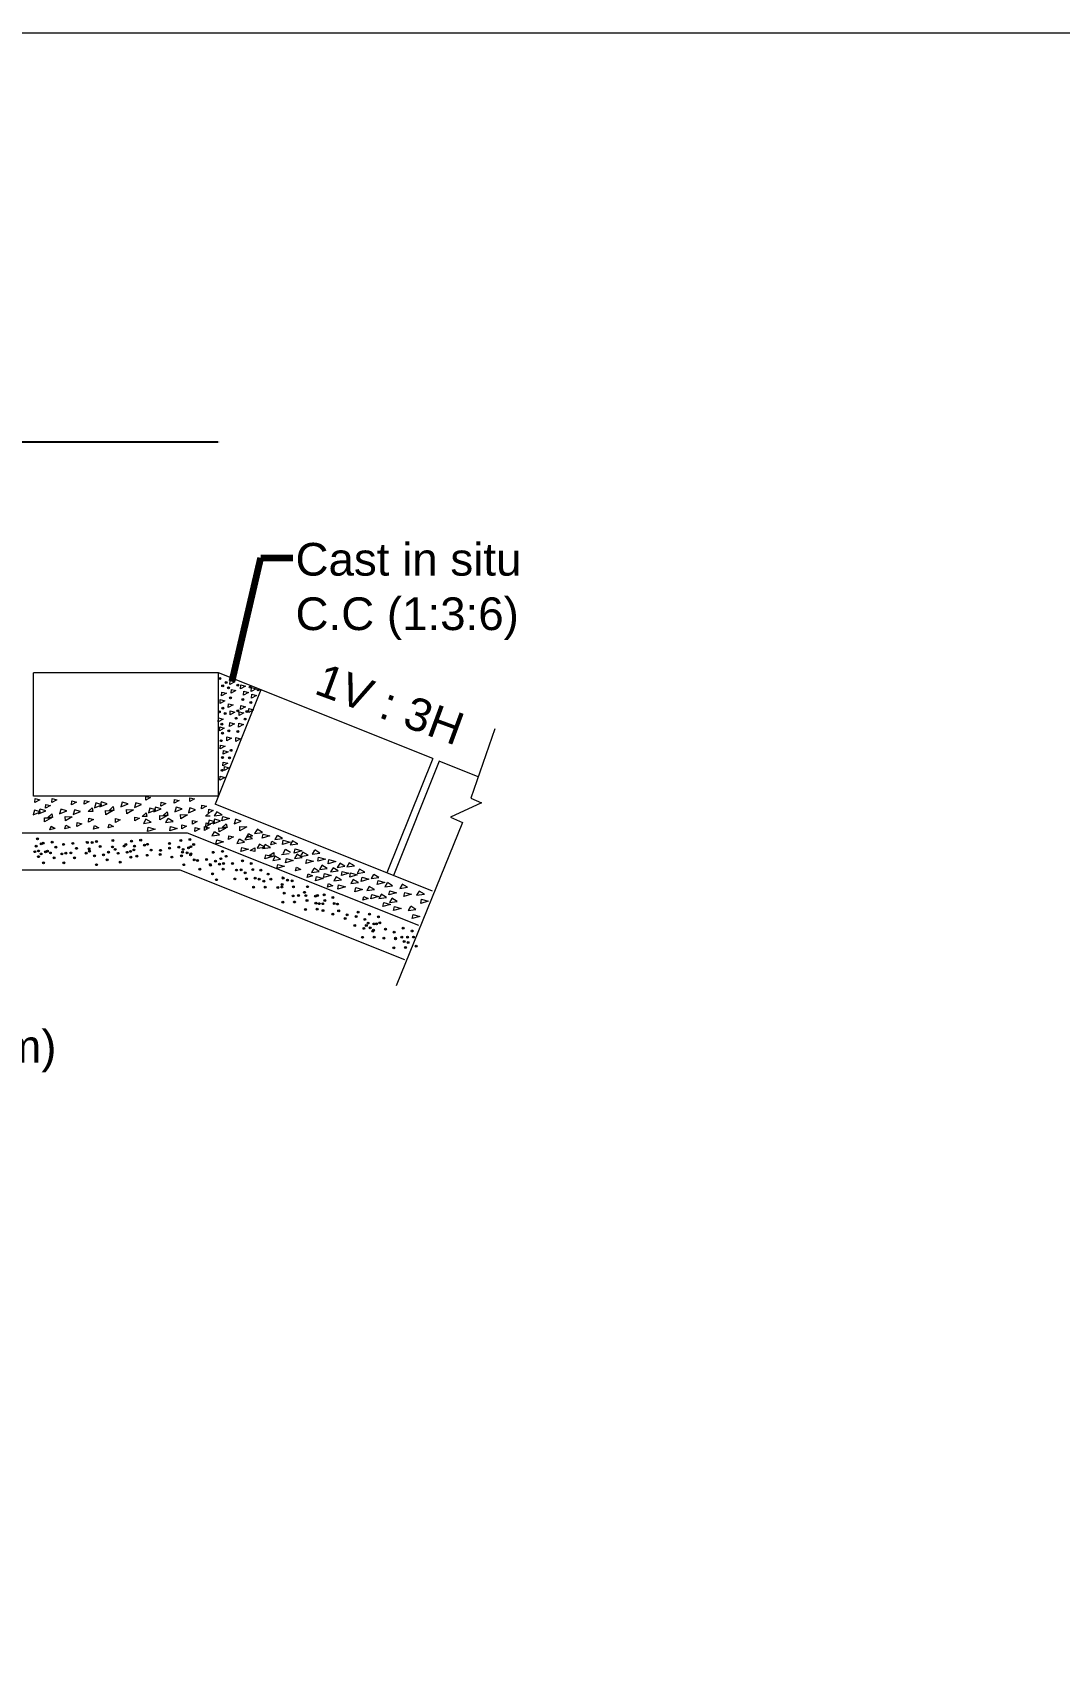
# Model space of a CAD drawing. Header units: inches. Extents: x 15 to 141071, y -30183 to 14738.
# Drawn here: x 39235 to 41444, y 11202 to 14738 of the extents above; entities that cross this region are included whole.
import ezdxf

# ---------------------------------------------------------------- set-up
doc = ezdxf.new("R2010")
doc.units = ezdxf.units.IN
doc.header["$MEASUREMENT"] = 0
doc.header["$PDMODE"] = 3
doc.layers.add('LINE', color=7, linetype='Continuous')
doc.layers.add('Long Section Labels', color=7, linetype='Continuous', lineweight=9)
doc.styles.get("Standard").update_dxf_attribs({"font": 'arial.ttf'})
doc.dimstyles.get("Standard").update_dxf_attribs({"dimtxt": 0.18, "dimasz": 0.18, "dimexe": 0.18, "dimexo": 0.0625, "dimgap": 0.09, "dimtad": 0, "dimtih": 1, "dimtoh": 1, "dimdec": 4, "dimzin": 0, "dimdsep": 46, "dimtxsty": 'Standard', "dimcen": 0.09, "dimadec": 0, "dimazin": 0, "dimtfac": 1, "dimtdec": 4, "dimtofl": 0, "dimtmove": 0, "dimatfit": 3, "dimfxl": 1, "dimtolj": 1, "dimtzin": 0, "dimarcsym": 0})

# ---------------------------------------------------------------- blocks, each defined once
blk = doc.blocks.new('*D30')
at = {"color": 0, "lineweight": -2, "ltscale": 0.5, "transparency": 16777216}
for p, q in [((37775.6, 13856), (37775.6, 13856.4)), ((37776.6, 13856.2), (38703.2, 13856.2)), ((39633.2, 13856.2), (38706.6, 13856.2)), ((39634.2, 13856), (39634.2, 13856.4))]:
    blk.add_line(p, q, dxfattribs=at)
at = {"color": 0, "linetype": 'Continuous', "ltscale": 0.5, "transparency": 16777216}
for points in [[(37776.6, 13856.4), (37776.6, 13856), (37775.6, 13856.2)], [(39633.2, 13856.4), (39633.2, 13856), (39634.2, 13856.2)]]:
    blk.add_solid(points, dxfattribs=at)
at = {"layer": 'Defpoints', "color": 0, "linetype": 'Continuous', "ltscale": 0.5, "transparency": 16777216}
for p in [(39634.2, 13856.2), (37775.6, 13358.9), (39634.2, 13358.9)]:
    blk.add_point(p, dxfattribs=at)
at = {"color": 0, "linetype": 'Continuous', "lineweight": 20, "ltscale": 0.5, "transparency": 16777216, "insert": (38704.9, 13856.2), "char_height": 0.85, "attachment_point": 5}
blk.add_mtext('\\A1;2.10m', dxfattribs=at)

msp = doc.modelspace()

# ---------------------------------------------------------------- hatches: boundary and pattern name
at = {"layer": 'LINE', "lineweight": 20, "ltscale": 0.5}
for points in [[(39639.105552, 13346.839298, -1), (39635.007532, 13346.839298, -1)], [(39645.367146, 13330.947974, -1), (39641.269125, 13330.947974, -1)], [(39652.979162, 13338.414222, -1), (39648.881141, 13338.414222, -1)], [(39658.147585, 13326.999318, -1), (39654.049564, 13326.999318, -1)], [(39677.733504, 13332.434882, -1), (39673.635483, 13332.434882, -1)], [(39704.547011, 13328.496274, -1), (39700.448991, 13328.496274, -1)], [(39661.960789, 13305.400856, -1), (39657.862768, 13305.400856, -1)], [(39688.774296, 13301.462249, -1), (39684.676276, 13301.462249, -1)], [(39706.12398, 13295.160477, -1), (39702.025959, 13295.160477, -1)], [(39721.896695, 13322.194503, -1), (39717.798674, 13322.194503, -1)], [(39638.209159, 13275.277101, -1), (39634.111139, 13275.277101, -1)], [(39645.821175, 13282.743349, -1), (39641.723154, 13282.743349, -1)], [(39650.989598, 13271.328445, -1), (39646.891578, 13271.328445, -1)], [(39674.57916, 13261.145537, -1), (39670.481139, 13261.145537, -1)], [(39677.84368, 13277.180654, -1), (39673.745659, 13277.180654, -1)], [(39693.900606, 13259.570094, -1), (39689.802585, 13259.570094, -1)], [(39697.165125, 13275.605211, -1), (39693.067105, 13275.605211, -1)], [(39643.81462, 13248.558832, -1), (39639.7166, 13248.558832, -1)], [(39645.200856, 13228.945998, -1), (39641.102836, 13228.945998, -1)], [(39658.806445, 13234.111511, -1), (39654.708424, 13234.111511, -1)], [(39678.12789, 13232.536068, -1), (39674.02987, 13232.536068, -1)], [(39641.936336, 13212.910881, -1), (39637.838316, 13212.910881, -1)], [(39663.395581, 13192.156378, -1), (39659.29756, 13192.156378, -1)], [(39644.93161, 13176.503652, -1), (39640.83359, 13176.503652, -1)], [(39660.131061, 13176.121261, -1), (39656.03304, 13176.121261, -1)], [(39644.358345, 13149.087235, -1), (39640.260325, 13149.087235, -1)], [(39240.7896, 12973.797595, -1), (39236.691579, 12973.797595, -1)], [(39243.71073, 12985.546244, -1), (39239.612709, 12985.546244, -1)], [(39247.00906, 13001.389413, -1), (39242.91104, 13001.389413, -1)], [(39249.110235, 12975.359824, -1), (39245.012215, 12975.359824, -1)], [(39254.910302, 12990.711107, -1), (39250.812281, 12990.711107, -1)], [(39258.914717, 12992.36461, -1), (39254.816696, 12992.36461, -1)], [(39263.664521, 12973.396828, -1), (39259.566501, 12973.396828, -1)], [(39268.413596, 12975.113327, -1), (39264.315575, 12975.113327, -1)], [(39278.566224, 12994.507498, -1), (39274.468203, 12994.507498, -1)], [(39286.467465, 12983.829191, -1), (39282.369445, 12983.829191, -1)], [(39303.037171, 12989.611821, -1), (39298.939151, 12989.611821, -1)], [(39322.688678, 12991.754709, -1), (39318.590658, 12991.754709, -1)], [(39330.58992, 12981.076403, -1), (39326.491899, 12981.076403, -1)], [(39354.053723, 12993.740985, -1), (39349.955703, 12993.740985, -1)], [(39357.675634, 12980.244996, -1), (39353.577613, 12980.244996, -1)], [(39358.803528, 12974.773204, -1), (39354.705507, 12974.773204, -1)], [(39364.109451, 12994.373723, -1), (39360.306061, 12992.847946, -1)], [(39373.705231, 12995.883873, -1), (39369.60721, 12995.883873, -1)], [(39381.606472, 12985.205567, -1), (39377.508452, 12985.205567, -1)], [(39408.030032, 12984.038885, -1), (39403.932012, 12984.038885, -1)], [(39409.206857, 12997.87015, -1), (39405.108837, 12997.87015, -1)], [(39413.956662, 12978.902368, -1), (39409.858641, 12978.902368, -1)], [(39433.031864, 12985.994018, -1), (39428.933844, 12985.994018, -1)], [(39436.759606, 12989.334731, -1), (39432.661586, 12989.334731, -1)], [(39446.983606, 12974.554163, -1), (39442.885586, 12974.554163, -1)], [(39449.192818, 12996.493736, -1), (39445.094797, 12996.493736, -1)], [(39453.942622, 12977.525955, -1), (39449.844602, 12977.525955, -1)], [(39455.534548, 12985.935275, -1), (39451.436528, 12985.935275, -1)], [(39468.844325, 12998.636624, -1), (39464.746305, 12998.636624, -1)], [(39476.745567, 12987.958318, -1), (39472.647546, 12987.958318, -1)], [(39483.386263, 12989.787907, -1), (39479.288243, 12989.787907, -1)], [(39491.636945, 12977.399857, -1), (39487.538925, 12977.399857, -1)], [(39511.588713, 12976.755793, -1), (39507.490692, 12976.755793, -1)], [(39530.890779, 12991.684297, -1), (39526.792759, 12991.684297, -1)], [(39531.218355, 12981.289411, -1), (39527.120334, 12981.289411, -1)], [(39550.869862, 12983.432299, -1), (39546.771841, 12983.432299, -1)], [(39555.362592, 12997.87015, -1), (39551.264572, 12997.87015, -1)], [(39560.112397, 12978.902368, -1), (39556.014376, 12978.902368, -1)], [(39572.101481, 12981.998852, -1), (39568.00346, 12981.998852, -1)], [(39575.014099, 13000.013037, -1), (39570.916079, 13000.013037, -1)], [(39577.151545, 12984.598049, -1), (39573.053525, 12984.598049, -1)], [(39582.915341, 12989.334731, -1), (39578.81732, 12989.334731, -1)], [(39644.888957, 12974.593531, -1), (39640.790936, 12974.593531, -1)], [(39248.690841, 12963.119289, -1), (39244.592821, 12963.119289, -1)], [(39254.778223, 12968.966038, -1), (39250.680202, 12968.966038, -1)], [(39259.528027, 12949.998256, -1), (39255.430007, 12949.998256, -1)], [(39274.42973, 12971.108925, -1), (39270.33171, 12971.108925, -1)], [(39282.330972, 12960.430619, -1), (39278.232951, 12960.430619, -1)], [(39298.900677, 12968.966038, -1), (39294.802657, 12968.966038, -1)], [(39303.650482, 12949.998256, -1), (39299.552461, 12949.998256, -1)], [(39307.786976, 12970.64404, -1), (39303.688955, 12970.64404, -1)], [(39318.552185, 12971.108925, -1), (39314.454164, 12971.108925, -1)], [(39326.453426, 12960.430619, -1), (39322.355405, 12960.430619, -1)], [(39351.574885, 12971.435271, -1), (39347.771495, 12969.909493, -1)], [(39369.220897, 12964.836874, -1), (39365.122876, 12964.836874, -1)], [(39373.970701, 12945.869092, -1), (39369.872681, 12945.869092, -1)], [(39388.872404, 12966.979761, -1), (39384.774383, 12966.979761, -1)], [(39396.773646, 12956.301455, -1), (39392.675625, 12956.301455, -1)], [(39399.47909, 12972.657773, -1), (39395.381069, 12972.657773, -1)], [(39420.237449, 12970.342413, -1), (39416.139428, 12970.342413, -1)], [(39424.987254, 12951.374632, -1), (39420.889233, 12951.374632, -1)], [(39439.888956, 12972.485301, -1), (39435.790936, 12972.485301, -1)], [(39447.790198, 12961.806995, -1), (39443.692177, 12961.806995, -1)], [(39460.584613, 12964.180543, -1), (39456.486592, 12964.180543, -1)], [(39483.086003, 12966.018745, -1), (39478.987982, 12966.018745, -1)], [(39510.939012, 12967.974432, -1), (39506.840991, 12967.974432, -1)], [(39535.968159, 12962.32163, -1), (39531.870138, 12962.32163, -1)], [(39556.741394, 12964.836874, -1), (39552.643374, 12964.836874, -1)], [(39558.771103, 12972.753993, -1), (39554.673083, 12972.753993, -1)], [(39561.491199, 12945.869092, -1), (39557.393178, 12945.869092, -1)], [(39568.601897, 12971.319992, -1), (39564.503877, 12971.319992, -1)], [(39576.392901, 12966.979761, -1), (39572.294881, 12966.979761, -1)], [(39577.15284, 12969.423048, -1), (39573.054819, 12969.423048, -1)], [(39584.294143, 12956.301455, -1), (39580.196122, 12956.301455, -1)], [(39591.236228, 12954.956473, -1), (39587.138207, 12954.956473, -1)], [(39610.887735, 12957.09936, -1), (39606.789714, 12957.09936, -1)], [(39618.788977, 12946.421054, -1), (39614.690956, 12946.421054, -1)], [(39619.017989, 12944.858825, -1), (39614.919969, 12944.858825, -1)], [(39625.23745, 12972.450643, -1), (39621.139429, 12972.450643, -1)], [(39629.987254, 12953.482862, -1), (39625.889234, 12953.482862, -1)], [(39638.669497, 12947.001713, -1), (39634.571476, 12947.001713, -1)], [(39641.590627, 12958.750362, -1), (39637.492606, 12958.750362, -1)], [(39646.990132, 12948.563942, -1), (39642.892111, 12948.563942, -1)], [(39652.790198, 12963.915225, -1), (39648.692178, 12963.915225, -1)], [(39666.293493, 12948.317444, -1), (39662.195472, 12948.317444, -1)], [(39688.028615, 12953.296061, -1), (39684.279535, 12954.950804, -1)], [(39706.872101, 12947.321388, -1), (39703.123021, 12948.976131, -1)], [(39595.986032, 12935.988691, -1), (39591.888012, 12935.988691, -1)], [(39623.767794, 12925.891044, -1), (39619.669773, 12925.891044, -1)], [(39631.831839, 12913.513972, -1), (39627.733818, 12913.513972, -1)], [(39646.570738, 12936.323407, -1), (39642.472717, 12936.323407, -1)], [(39671.482562, 12914.289495, -1), (39667.733482, 12915.944237, -1)], [(39674.796211, 12933.560123, -1), (39671.047131, 12935.214865, -1)], [(39684.714965, 12934.025433, -1), (39680.965886, 12935.680176, -1)], [(39693.639697, 12927.58545, -1), (39689.890618, 12929.240193, -1)], [(39696.556358, 12914.625939, -1), (39692.807278, 12916.280681, -1)], [(39709.788762, 12934.361877, -1), (39706.039682, 12936.016619, -1)], [(39715.161699, 12915.743884, -1), (39711.412619, 12917.398627, -1)], [(39723.968903, 12913.690802, -1), (39720.219823, 12915.345545, -1)], [(39727.282552, 12932.96143, -1), (39723.533473, 12934.616173, -1)], [(39734.005186, 12909.769212, -1), (39730.256106, 12911.423954, -1)], [(39742.841353, 12924.936176, -1), (39739.092274, 12926.590918, -1)], [(39749.042699, 12914.027246, -1), (39745.29362, 12915.681989, -1)], [(39773.486388, 12902.329672, -1), (39769.737308, 12903.984415, -1)], [(39775.622434, 12916.13899, -1), (39771.873354, 12917.793733, -1)], [(39785.077423, 12912.657441, -1), (39780.981792, 12912.797356, -1)], [(39794.46592, 12910.164318, -1), (39790.71684, 12911.81906, -1)], [(39711.84805, 12896.473256, -1), (39708.09897, 12898.127999, -1)], [(39736.921846, 12896.8097, -1), (39733.172766, 12898.464443, -1)], [(39764.347824, 12896.733508, -1), (39760.252192, 12896.873423, -1)], [(39772.308784, 12896.868362, -1), (39768.559705, 12898.523105, -1)], [(39777.82693, 12883.57166, -1), (39774.077851, 12885.226402, -1)], [(39796.670417, 12877.596987, -1), (39792.921337, 12879.25173, -1)], [(39797.382581, 12897.204806, -1), (39793.633501, 12898.859549, -1)], [(39808.666687, 12878.508642, -1), (39804.917607, 12880.163385, -1)], [(39821.085116, 12885.467877, -1), (39817.336036, 12887.12262, -1)], [(39824.433023, 12878.375609, -1), (39820.683943, 12880.030352, -1)], [(39826.722579, 12868.008399, -1), (39822.9735, 12869.663142, -1)], [(39827.746672, 12897.646237, -1), (39823.997593, 12899.30098, -1)], [(39844.747541, 12877.161025, -1), (39840.998461, 12878.815768, -1)], [(39849.50682, 12878.712053, -1), (39845.75774, 12880.366796, -1)], [(39863.772101, 12880.241063, -1), (39860.023021, 12881.895806, -1)], [(39865.310433, 12868.020909, -1), (39861.561353, 12869.675651, -1)], [(39882.615587, 12874.266391, -1), (39878.866508, 12875.921133, -1)], [(39774.513281, 12864.301032, -1), (39770.764201, 12865.955774, -1)], [(39799.587078, 12864.637476, -1), (39795.837998, 12866.292218, -1)], [(39823.40893, 12848.737771, -1), (39819.65985, 12850.392514, -1)], [(39845.566066, 12862.033726, -1), (39841.816986, 12863.688469, -1)], [(39848.482727, 12849.074215, -1), (39844.733647, 12850.728958, -1)], [(39852.892004, 12861.061674, -1), (39849.142924, 12862.716417, -1)], [(39860.458451, 12860.970435, -1), (39856.709372, 12862.625178, -1)], [(39861.146132, 12846.079392, -1), (39857.397052, 12847.734135, -1)], [(39882.473808, 12838.675221, -1), (39878.724728, 12840.329964, -1)], [(39885.532248, 12861.306879, -1), (39881.783168, 12862.961622, -1)], [(39892.346269, 12860.299229, -1), (39888.597189, 12861.953972, -1)], [(39894.892237, 12845.634456, -1), (39891.143157, 12847.289199, -1)], [(39912.885072, 12836.988895, -1), (39909.135992, 12838.643638, -1)], [(39932.67391, 12833.210214, -1), (39928.92483, 12834.864957, -1)], [(39936.571586, 12842.852261, -1), (39932.822506, 12844.507004, -1)], [(39961.457448, 12838.629906, -1), (39957.708368, 12840.284648, -1)], [(39980.300934, 12832.655233, -1), (39976.551854, 12834.309976, -1)], [(39908.74486, 12829.217597, -1), (39904.99578, 12830.87234, -1)], [(39929.360261, 12813.939586, -1), (39925.611181, 12815.594329, -1)], [(39949.380316, 12807.85262, -1), (39945.631236, 12809.507363, -1)], [(39951.517397, 12827.235541, -1), (39947.768317, 12828.890284, -1)], [(39954.434057, 12814.27603, -1), (39950.684978, 12815.930773, -1)], [(39958.143798, 12819.359278, -1), (39954.394719, 12821.01402, -1)], [(39962.848736, 12808.994549, -1), (39959.099657, 12810.649291, -1)], [(39968.223802, 12801.877947, -1), (39964.474722, 12803.53269, -1)], [(39969.905609, 12803.806335, -1), (39966.156529, 12805.461078, -1)], [(39970.36236, 12817.351019, -1), (39966.61328, 12819.005762, -1)], [(39976.03195, 12817.689728, -1), (39972.28287, 12819.344471, -1)], [(39983.217595, 12819.695722, -1), (39979.468515, 12821.350464, -1)], [(39995.74419, 12805.878724, -1), (39991.99511, 12807.533467, -1)], [(40014.587677, 12799.904051, -1), (40010.838597, 12801.558794, -1)], [(40033.914239, 12808.153911, -1), (40030.165159, 12809.808654, -1)], [(40052.757725, 12802.179239, -1), (40049.008645, 12803.833981, -1)], [(39946.066666, 12788.581992, -1), (39942.317587, 12790.236735, -1)], [(39971.140463, 12788.918436, -1), (39967.391383, 12790.573179, -1)], [(39992.430541, 12786.608096, -1), (39988.681461, 12788.262839, -1)], [(40013.769387, 12766.152231, -1), (40010.020307, 12767.806974, -1)], [(40017.083036, 12785.422859, -1), (40013.333957, 12787.077602, -1)], [(40017.504337, 12786.94454, -1), (40013.755258, 12788.599283, -1)], [(40030.600589, 12788.883283, -1), (40026.85151, 12790.538026, -1)], [(40035.926523, 12779.448187, -1), (40032.177443, 12781.102929, -1)], [(40038.843184, 12766.488675, -1), (40035.094104, 12768.143418, -1)], [(40043.342918, 12789.016929, -1), (40039.593839, 12790.671671, -1)], [(40044.169481, 12777.517598, -1), (40040.420402, 12779.172341, -1)], [(40055.674386, 12789.219727, -1), (40051.925306, 12790.87447, -1)], [(40061.729654, 12769.497572, -1), (40057.980574, 12771.152314, -1)]]:
    msp.add_hatch(color=7, dxfattribs=at).paths.add_polyline_path(points)

# ---------------------------------------------------------------- linework, layer by layer
at = {"layer": 'LINE', "color": 7, "lineweight": 20, "ltscale": 0.5}
for p, q in [((39235.866561, 13093.523903), (39235.866561, 13358.858324)), ((39634.161057, 13358.858324), (39235.866561, 13358.858324)), ((39634.161057, 13093.523903), (39634.161057, 13358.858324)), ((40095.462841, 13174.337611), (39634.161057, 13358.858324)), ((39658.948288, 13334.042588), (39659.447618, 13342.347019)), ((39669.417931, 13339.757066), (39658.948288, 13334.042588)), ((39659.447618, 13342.347019), (39669.417931, 13339.757066)), ((39681.820896, 13324.61316), (39682.320225, 13332.917591)), ((39692.290538, 13330.327639), (39681.820896, 13324.61316)), ((39682.320225, 13332.917591), (39692.290538, 13330.327639)), ((39725.655685, 13322.260473), (39627.129007, 13075.943777)), ((39637.640064, 13293.144721), (39638.139393, 13301.449152)), ((39648.109706, 13298.8592), (39637.640064, 13293.144721)), ((39638.139393, 13301.449152), (39648.109706, 13298.8592)), ((39640.893699, 13309.395591), (39641.393029, 13317.700022)), ((39651.363342, 13315.11007), (39640.893699, 13309.395591)), ((39641.393029, 13317.700022), (39651.363342, 13315.11007)), ((39661.520619, 13315.012309), (39662.019948, 13323.31674)), ((39671.990261, 13320.726787), (39661.520619, 13315.012309)), ((39662.019948, 13323.31674), (39671.990261, 13320.726787)), ((39688.334126, 13311.073702), (39688.833456, 13319.378133)), ((39698.803769, 13316.78818), (39688.334126, 13311.073702)), ((39688.833456, 13319.378133), (39698.803769, 13316.78818)), ((39704.930519, 13318.851553), (39705.429849, 13327.155984)), ((39715.400162, 13324.566031), (39704.930519, 13318.851553)), ((39705.429849, 13327.155984), (39715.400162, 13324.566031)), ((39705.68381, 13304.77193), (39706.183139, 13313.076361)), ((39716.153453, 13310.486409), (39705.68381, 13304.77193)), ((39706.183139, 13313.076361), (39716.153453, 13310.486409)), ((39633.735713, 13253.724718), (39634.235042, 13262.029149)), ((39644.205355, 13259.439197), (39633.735713, 13253.724718)), ((39634.235042, 13262.029149), (39644.205355, 13259.439197)), ((39655.140384, 13284.208206), (39655.639714, 13292.512637)), ((39665.610027, 13289.922684), (39655.140384, 13284.208206)), ((39655.639714, 13292.512637), (39665.610027, 13289.922684)), ((39659.144027, 13268.589734), (39659.643356, 13276.894165)), ((39669.61367, 13274.304213), (39659.144027, 13268.589734)), ((39659.643356, 13276.894165), (39669.61367, 13274.304213)), ((39678.465473, 13267.014291), (39678.964802, 13275.318722)), ((39688.935115, 13272.72877), (39678.465473, 13267.014291)), ((39678.964802, 13275.318722), (39688.935115, 13272.72877)), ((39681.953892, 13280.269599), (39682.453221, 13288.57403)), ((39692.423534, 13285.984077), (39681.953892, 13280.269599)), ((39682.453221, 13288.57403), (39692.423534, 13285.984077)), ((39699.303575, 13273.967827), (39699.802905, 13282.272258)), ((39709.773218, 13279.682306), (39699.303575, 13273.967827)), ((39699.802905, 13282.272258), (39709.773218, 13279.682306)), ((39636.420232, 13234.390857), (39636.919561, 13242.695288)), ((39646.889875, 13240.105335), (39636.420232, 13234.390857)), ((39636.919561, 13242.695288), (39646.889875, 13240.105335)), ((39658.366275, 13243.722964), (39658.865604, 13252.027395)), ((39668.835918, 13249.437443), (39658.366275, 13243.722964)), ((39658.865604, 13252.027395), (39668.835918, 13249.437443)), ((39677.687721, 13242.147521), (39678.18705, 13250.451952)), ((39688.157363, 13247.862), (39677.687721, 13242.147521)), ((39678.18705, 13250.451952), (39688.157363, 13247.862)), ((39637.953764, 13195.216801), (39638.453093, 13203.521232)), ((39648.423407, 13200.931279), (39637.953764, 13195.216801)), ((39638.453093, 13203.521232), (39648.423407, 13200.931279)), ((39644.695928, 13183.565459), (39645.195257, 13191.86989)), ((39655.16557, 13189.279937), (39644.695928, 13183.565459)), ((39645.195257, 13191.86989), (39655.16557, 13189.279937)), ((39651.98604, 13212.918861), (39652.48537, 13221.223292)), ((39662.455683, 13218.63334), (39651.98604, 13212.918861)), ((39652.48537, 13221.223292), (39662.455683, 13218.63334)), ((39671.307486, 13211.343418), (39671.806815, 13219.647849)), ((39681.777129, 13217.057897), (39671.307486, 13211.343418)), ((39671.806815, 13219.647849), (39681.777129, 13217.057897)), ((39643.918176, 13158.698688), (39644.417505, 13167.003119)), ((39654.387818, 13164.413167), (39643.918176, 13158.698688)), ((39644.417505, 13167.003119), (39654.387818, 13164.413167)), ((39646.770003, 13148.93168), (39647.269332, 13157.236111)), ((39657.239645, 13154.646158), (39646.770003, 13148.93168)), ((39647.269332, 13157.236111), (39657.239645, 13154.646158)), ((40095.462841, 13174.337611), (39996.936163, 12928.020915)), ((40109.429275, 13168.751037), (40010.902597, 12922.434342)), ((40193.434147, 13135.149088), (40109.429275, 13168.751037)), ((39637.537941, 13127.894586), (39638.03727, 13136.199017)), ((39648.007584, 13133.609064), (39637.537941, 13127.894586)), ((39638.03727, 13136.199017), (39648.007584, 13133.609064)), ((39634.161057, 13093.523903), (39235.866561, 13093.523903)), ((39239.009915, 13079.99756), (39239.509244, 13088.301991)), ((39249.479558, 13085.712038), (39239.009915, 13079.99756)), ((39239.509244, 13088.301991), (39249.479558, 13085.712038)), ((39275.616867, 13079.788025), (39276.116196, 13088.092456)), ((39286.08651, 13085.502503), (39275.616867, 13079.788025)), ((39276.116196, 13088.092456), (39286.08651, 13085.502503)), ((39317.956563, 13074.850852), (39318.455892, 13083.155283)), ((39318.455892, 13083.155283), (39328.426205, 13080.565331)), ((39345.494767, 13076.06475), (39345.994096, 13084.369181)), ((39355.964409, 13081.779228), (39345.494767, 13076.06475)), ((39345.994096, 13084.369181), (39355.964409, 13081.779228)), ((39477.683611, 13084.685909), (39478.18294, 13092.99034)), ((39488.153253, 13090.400387), (39477.683611, 13084.685909)), ((39478.18294, 13092.99034), (39488.153253, 13090.400387)), ((39539.0099, 13078.148849), (39539.50923, 13086.45328)), ((39549.479543, 13083.863327), (39539.0099, 13078.148849)), ((39539.50923, 13086.45328), (39549.479543, 13083.863327)), ((39572.462255, 13081.780791), (39572.961584, 13090.085222)), ((39582.931897, 13087.49527), (39572.462255, 13081.780791)), ((39572.961584, 13090.085222), (39582.931897, 13087.49527)), ((39238.392517, 13063.055508), (39235.408155, 13053.298047)), ((39235.408155, 13053.298047), (39251.000851, 13059.601971)), ((39251.000851, 13059.601971), (39238.50517, 13063.42383)), ((39250.043475, 13065.21032), (39247.059113, 13055.452859)), ((39247.059113, 13055.452859), (39262.651808, 13061.756783)), ((39262.651808, 13061.756783), (39250.156128, 13065.578642)), ((39259.481147, 13047.046693), (39274.496481, 13046.486685)), ((39259.868213, 13037.921459), (39259.481147, 13047.046693)), ((39274.496481, 13046.486685), (39259.868213, 13037.921459)), ((39261.985496, 13067.521857), (39262.484825, 13075.826288)), ((39272.455138, 13073.236335), (39261.985496, 13067.521857)), ((39262.484825, 13075.826288), (39272.455138, 13073.236335)), ((39266.735277, 13047.2563), (39275.283511, 13055.574735)), ((39277.034821, 13047.441727), (39266.735277, 13047.2563)), ((39275.283511, 13055.574735), (39277.034821, 13047.441727)), ((39295.021664, 13064.949326), (39292.037303, 13055.191865)), ((39292.037303, 13055.191865), (39307.629998, 13061.49579)), ((39307.629998, 13061.49579), (39295.134317, 13065.317648)), ((39304.459337, 13049.452371), (39319.47467, 13048.892363)), ((39304.846403, 13040.327137), (39304.459337, 13049.452371)), ((39319.47467, 13048.892363), (39304.846403, 13040.327137)), ((39328.426205, 13080.565331), (39317.956563, 13074.850852)), ((39324.332917, 13063.515877), (39321.348555, 13053.758417)), ((39321.348555, 13053.758417), (39336.941251, 13060.062341)), ((39336.941251, 13060.062341), (39324.44557, 13063.884199)), ((39353.716617, 13060.210746), (39362.264851, 13068.529182)), ((39364.016161, 13060.396174), (39353.716617, 13060.210746)), ((39354.469634, 13037.785495), (39354.968964, 13046.089926)), ((39354.968964, 13046.089926), (39364.939277, 13043.499973)), ((39362.264851, 13068.529182), (39364.016161, 13060.396174)), ((39370.352047, 13078.415632), (39367.367685, 13068.658172)), ((39367.367685, 13068.658172), (39382.96038, 13074.962096)), ((39382.96038, 13074.962096), (39370.464699, 13078.783954)), ((39382.003004, 13080.570445), (39379.018642, 13070.812984)), ((39379.018642, 13070.812984), (39394.611338, 13077.116908)), ((39394.611338, 13077.116908), (39382.115657, 13080.938766)), ((39391.827743, 13053.281584), (39391.440677, 13062.406818)), ((39391.440677, 13062.406818), (39406.45601, 13061.84681)), ((39406.45601, 13061.84681), (39391.827743, 13053.281584)), ((39398.694806, 13062.616424), (39407.243041, 13070.934859)), ((39408.994351, 13062.801852), (39398.694806, 13062.616424)), ((39407.243041, 13070.934859), (39408.994351, 13062.801852)), ((39426.981194, 13080.309451), (39423.996832, 13070.55199)), ((39423.996832, 13070.55199), (39439.589527, 13076.855914)), ((39439.589527, 13076.855914), (39427.093847, 13080.677773)), ((39436.418866, 13064.812496), (39451.4342, 13064.252488)), ((39436.805932, 13055.687262), (39436.418866, 13064.812496)), ((39451.4342, 13064.252488), (39436.805932, 13055.687262)), ((39456.292447, 13078.876002), (39453.308085, 13069.118541)), ((39453.308085, 13069.118541), (39468.90078, 13075.422465)), ((39454.009032, 13040.228865), (39454.508361, 13048.533295)), ((39454.508361, 13048.533295), (39464.478674, 13045.943343)), ((39468.90078, 13075.422465), (39456.405099, 13079.244324)), ((39470.077574, 13049.321245), (39478.625809, 13057.63968)), ((39480.377119, 13049.506672), (39470.077574, 13049.321245)), ((39478.625809, 13057.63968), (39480.377119, 13049.506672)), ((39486.713004, 13067.526131), (39483.728642, 13057.76867)), ((39483.728642, 13057.76867), (39499.321338, 13064.072594)), ((39499.321338, 13064.072594), (39486.825657, 13067.894452)), ((39498.363962, 13069.680943), (39495.3796, 13059.923482)), ((39495.3796, 13059.923482), (39510.972295, 13066.227406)), ((39510.972295, 13066.227406), (39498.476615, 13070.049265)), ((39507.801634, 13051.517316), (39522.816968, 13050.957308)), ((39508.1887, 13042.392082), (39507.801634, 13051.517316)), ((39522.816968, 13050.957308), (39508.1887, 13042.392082)), ((39510.305983, 13071.99248), (39510.805312, 13080.296911)), ((39520.775625, 13077.706958), (39510.305983, 13071.99248)), ((39510.805312, 13080.296911), (39520.775625, 13077.706958)), ((39515.055764, 13051.726923), (39523.603998, 13060.045358)), ((39525.355308, 13051.91235), (39515.055764, 13051.726923)), ((39523.603998, 13060.045358), (39525.355308, 13051.91235)), ((39543.342151, 13069.419949), (39540.357789, 13059.662488)), ((39540.357789, 13059.662488), (39555.950485, 13065.966412)), ((39555.950485, 13065.966412), (39543.454804, 13069.788271)), ((39552.779824, 13053.922994), (39567.795157, 13053.362986)), ((39553.16689, 13044.79776), (39552.779824, 13053.922994)), ((39567.795157, 13053.362986), (39553.16689, 13044.79776)), ((39569.556389, 13057.860718), (39585.149085, 13064.164642)), ((39572.653404, 13067.9865), (39569.669042, 13058.229039)), ((39585.149085, 13064.164642), (39572.653404, 13067.9865)), ((39597.988248, 13065.877746), (39598.487577, 13074.182177)), ((39608.45789, 13071.592224), (39597.988248, 13065.877746)), ((39598.487577, 13074.182177), (39608.45789, 13071.592224)), ((39606.210098, 13050.023742), (39614.758332, 13058.342178)), ((39616.509642, 13050.20917), (39606.210098, 13050.023742)), ((39612.710614, 13057.163202), (39613.209943, 13065.467633)), ((39623.180256, 13062.87768), (39612.710614, 13057.163202)), ((39613.209943, 13065.467633), (39623.180256, 13062.87768)), ((39630.459097, 13059.505325), (39625.225593, 13050.74605)), ((39625.225593, 13050.74605), (39641.874025, 13053.133794)), ((40094.907469, 12888.832393), (39627.129007, 13075.943777)), ((39641.874025, 13053.133794), (39630.65665, 13059.835967)), ((39641.63887, 13040.484069), (39643.447628, 13049.436616)), ((39643.447628, 13049.436616), (39657.892271, 13045.298241)), ((39567.629115, 13013.865003), (38040.983073, 13013.865003)), ((39271.49384, 13020.697645), (39273.966719, 13028.641055)), ((39283.027078, 13023.739535), (39271.49384, 13020.697645)), ((39273.966719, 13028.641055), (39283.027078, 13023.739535)), ((39303.366625, 13022.967609), (39305.839505, 13030.911019)), ((39314.899863, 13026.009499), (39303.366625, 13022.967609)), ((39305.839505, 13030.911019), (39314.899863, 13026.009499)), ((39329.704885, 13028.428171), (39330.204214, 13036.732602)), ((39340.174528, 13034.142649), (39329.704885, 13028.428171)), ((39330.204214, 13036.732602), (39340.174528, 13034.142649)), ((39364.939277, 13043.499973), (39354.469634, 13037.785495)), ((39364.997027, 13022.101094), (39367.469907, 13030.044504)), ((39376.530266, 13025.142984), (39364.997027, 13022.101094)), ((39367.469907, 13030.044504), (39376.530266, 13025.142984)), ((39396.679176, 13025.134988), (39399.152055, 13033.078399)), ((39408.212414, 13028.176878), (39396.679176, 13025.134988)), ((39399.152055, 13033.078399), (39408.212414, 13028.176878)), ((39412.398299, 13036.971026), (39412.897629, 13045.275457)), ((39422.867942, 13042.685504), (39412.398299, 13036.971026)), ((39412.897629, 13045.275457), (39422.867942, 13042.685504)), ((39464.478674, 13045.943343), (39454.009032, 13040.228865)), ((39477.798641, 13043.629534), (39472.565137, 13034.870259)), ((39472.565137, 13034.870259), (39489.213569, 13037.258002)), ((39489.213569, 13037.258002), (39477.996194, 13043.960176)), ((39481.443169, 13017.371295), (39483.251927, 13026.323842)), ((39497.69657, 13022.185467), (39481.443169, 13017.371295)), ((39483.251927, 13026.323842), (39497.69657, 13022.185467)), ((39525.589663, 13045.150846), (39520.356159, 13036.391572)), ((39520.356159, 13036.391572), (39537.004591, 13038.779315)), ((39537.004591, 13038.779315), (39525.787216, 13045.481489)), ((39529.234191, 13018.892608), (39531.04295, 13027.845155)), ((39545.487592, 13023.70678), (39529.234191, 13018.892608)), ((39531.04295, 13027.845155), (39545.487592, 13023.70678)), ((39555.254945, 13023.425249), (39555.754274, 13031.72968)), ((39565.724587, 13029.139728), (39555.254945, 13023.425249)), ((39555.754274, 13031.72968), (39565.724587, 13029.139728)), ((40065.294113, 12814.799004), (39567.629115, 13013.865003)), ((39578.025372, 13032.898794), (39578.524701, 13041.203225)), ((39588.495015, 13038.613272), (39578.025372, 13032.898794)), ((39578.524701, 13041.203225), (39588.495015, 13038.613272)), ((39583.614552, 13017.370556), (39584.113882, 13025.674987)), ((39594.084195, 13023.085034), (39583.614552, 13017.370556)), ((39584.113882, 13025.674987), (39594.084195, 13023.085034)), ((39603.97646, 13019.793306), (39604.475789, 13028.097737)), ((39614.446103, 13025.507785), (39603.97646, 13019.793306)), ((39604.475789, 13028.097737), (39614.446103, 13025.507785)), ((39606.04007, 13031.546295), (39607.79138, 13023.413288)), ((39606.963115, 13027.598491), (39607.462445, 13035.902922)), ((39617.432758, 13033.312969), (39606.963115, 13027.598491)), ((39607.462445, 13035.902922), (39617.432758, 13033.312969)), ((39614.127266, 13041.432746), (39611.142904, 13031.675286)), ((39611.142904, 13031.675286), (39626.735599, 13037.97921)), ((39626.735599, 13037.97921), (39614.239919, 13041.801068)), ((39625.171844, 13016.504468), (39619.93834, 13007.745193)), ((39625.778223, 13043.587559), (39622.793862, 13033.830098)), ((39622.793862, 13033.830098), (39638.386557, 13040.134022)), ((39636.586772, 13010.132936), (39625.369397, 13016.83511)), ((39638.386557, 13040.134022), (39625.890876, 13043.95588)), ((39635.602962, 13016.298698), (39635.215896, 13025.423931)), ((39635.215896, 13025.423931), (39650.231229, 13024.863924)), ((39650.231229, 13024.863924), (39635.602962, 13016.298698)), ((39657.892271, 13045.298241), (39641.63887, 13040.484069)), ((39642.470025, 13025.633538), (39651.01826, 13033.951973)), ((39652.76957, 13025.818966), (39642.470025, 13025.633538)), ((39651.01826, 13033.951973), (39652.76957, 13025.818966)), ((39670.756413, 13043.326565), (39667.772051, 13033.569104)), ((39667.772051, 13033.569104), (39683.364747, 13039.873028)), ((39683.364747, 13039.873028), (39670.869066, 13043.694886)), ((39680.194085, 13027.829609), (39695.209419, 13027.269601)), ((39680.581151, 13018.704376), (39680.194085, 13027.829609)), ((39695.209419, 13027.269601), (39680.581151, 13018.704376)), ((39696.265678, 13004.762783), (39698.738558, 13012.706193)), ((39698.738558, 13012.706193), (39707.798916, 13007.804673)), ((39717.421601, 13021.876302), (39712.188096, 13013.117028)), ((39712.188096, 13013.117028), (39728.836529, 13015.504771)), ((39728.836529, 13015.504771), (39717.619153, 13022.206945)), ((39728.601373, 13002.855047), (39730.410132, 13011.807594)), ((39730.410132, 13011.807594), (39744.854774, 13007.669218)), ((39619.93834, 13007.745193), (39636.586772, 13010.132936)), ((39628.816372, 12990.246229), (39630.625131, 12999.198776)), ((39645.069773, 12995.060401), (39628.816372, 12990.246229)), ((39630.625131, 12999.198776), (39645.069773, 12995.060401)), ((39656.173518, 12999.98814), (39656.672848, 13008.292571)), ((39666.643161, 13005.702618), (39656.173518, 12999.98814)), ((39656.672848, 13008.292571), (39666.643161, 13005.702618)), ((39679.035887, 13000.4659), (39673.802383, 12991.706625)), ((39673.802383, 12991.706625), (39690.450815, 12994.094368)), ((39690.450815, 12994.094368), (39679.23344, 13000.796542)), ((39682.680415, 12974.207661), (39684.489173, 12983.160208)), ((39698.933816, 12979.021833), (39682.680415, 12974.207661)), ((39684.489173, 12983.160208), (39698.933816, 12979.021833)), ((39695.933396, 13008.340435), (39690.699892, 12999.581161)), ((39690.699892, 12999.581161), (39707.348324, 13001.968904)), ((39707.348324, 13001.968904), (39696.130949, 13008.671078)), ((39707.798916, 13007.804673), (39696.265678, 13004.762783)), ((39702.2423, 12976.344949), (39712.533386, 12982.375059)), ((39712.286738, 12974.059286), (39702.2423, 12976.344949)), ((39712.533386, 12982.375059), (39712.286738, 12974.059286)), ((39722.75222, 12990.037961), (39717.518716, 12981.278686)), ((39717.518716, 12981.278686), (39734.167148, 12983.666429)), ((39734.167148, 12983.666429), (39722.949773, 12990.368603)), ((39744.854774, 13007.669218), (39728.601373, 13002.855047)), ((39734.580243, 12989.340889), (39729.346738, 12980.581615)), ((39729.346738, 12980.581615), (39745.995171, 12982.969358)), ((39745.995171, 12982.969358), (39734.777796, 12989.671532)), ((39746.728385, 12988.726305), (39749.201264, 12996.669716)), ((39758.261623, 12991.768195), (39746.728385, 12988.726305)), ((39749.201264, 12996.669716), (39758.261623, 12991.768195)), ((39760.855193, 13008.553358), (39755.621689, 12999.794084)), ((39755.621689, 12999.794084), (39772.270121, 13002.181827)), ((39772.270121, 13002.181827), (39761.052746, 13008.884001)), ((39772.034966, 12989.532103), (39773.843724, 12998.48465)), ((39788.288367, 12994.346274), (39772.034966, 12989.532103)), ((39778.188045, 12978.319764), (39772.954541, 12969.56049)), ((39773.843724, 12998.48465), (39788.288367, 12994.346274)), ((39789.602973, 12971.948233), (39778.385598, 12978.650407)), ((39793.565218, 12997.195212), (39788.331714, 12988.435938)), ((39788.331714, 12988.435938), (39804.980146, 12990.823681)), ((39804.980146, 12990.823681), (39793.762771, 12997.525855)), ((39797.209746, 12970.936974), (39799.018504, 12979.889521)), ((39813.463147, 12975.751146), (39797.209746, 12970.936974)), ((39799.018504, 12979.889521), (39813.463147, 12975.751146)), ((39841.210993, 12977.381044), (39835.977489, 12968.621769)), ((39852.625921, 12971.009513), (39841.408546, 12977.711686)), ((39734.301687, 12958.442941), (39736.110446, 12967.395488)), ((39750.555088, 12963.257113), (39734.301687, 12958.442941)), ((39736.110446, 12967.395488), (39750.555088, 12963.257113)), ((39743.203814, 12965.862371), (39753.494901, 12971.89248)), ((39753.248253, 12963.576708), (39743.203814, 12965.862371)), ((39756.291035, 12963.857295), (39751.05753, 12955.098021)), ((39751.05753, 12955.098021), (39767.705963, 12957.485764)), ((39753.494901, 12971.89248), (39753.248253, 12963.576708)), ((39767.705963, 12957.485764), (39756.488587, 12964.187938)), ((39759.935563, 12937.599057), (39761.744321, 12946.551604)), ((39776.188964, 12942.413229), (39759.935563, 12937.599057)), ((39761.744321, 12946.551604), (39776.188964, 12942.413229)), ((39769.669856, 12967.509908), (39786.318288, 12969.897651)), ((39778.547888, 12950.010944), (39780.356646, 12958.963491)), ((39794.801289, 12954.825116), (39778.547888, 12950.010944)), ((39780.356646, 12958.963491), (39794.801289, 12954.825116)), ((39803.019115, 12967.86034), (39797.785611, 12959.101066)), ((39797.785611, 12959.101066), (39814.434043, 12961.488809)), ((39799.834921, 12932.506895), (39802.307801, 12940.450305)), ((39802.307801, 12940.450305), (39811.36816, 12935.548785)), ((39814.434043, 12961.488809), (39803.216668, 12968.190983)), ((39815.670098, 12972.515899), (39810.436594, 12963.756625)), ((39810.436594, 12963.756625), (39827.085026, 12966.144368)), ((39827.085026, 12966.144368), (39815.867651, 12972.846542)), ((39822.599311, 12948.308242), (39824.40807, 12957.260789)), ((39838.852712, 12953.122414), (39822.599311, 12948.308242)), ((39824.40807, 12957.260789), (39838.852712, 12953.122414)), ((39835.977489, 12968.621769), (39852.625921, 12971.009513)), ((39848.140206, 12953.173387), (39849.948965, 12962.125934)), ((39864.393607, 12957.987559), (39848.140206, 12953.173387)), ((39849.948965, 12962.125934), (39864.393607, 12957.987559)), ((39856.741873, 12944.170787), (39851.508368, 12935.411512)), ((39868.1568, 12937.799255), (39856.939425, 12944.501429)), ((39870.358561, 12947.786587), (39872.167319, 12956.739134)), ((39886.611962, 12952.600759), (39870.358561, 12947.786587)), ((39872.167319, 12956.739134), (39886.611962, 12952.600759)), ((39895.20981, 12948.691071), (39889.976306, 12939.931797)), ((39889.976306, 12939.931797), (39906.624738, 12942.31954)), ((39906.624738, 12942.31954), (39895.407363, 12949.021714)), ((39915.689732, 12949.797679), (39910.456228, 12941.038404)), ((39910.456228, 12941.038404), (39927.10466, 12943.426147)), ((39927.10466, 12943.426147), (39915.887285, 12950.128321)), ((39552.079535, 12934.206104), (38040.983073, 12934.206104)), ((40035.680758, 12740.765615), (39552.079535, 12934.206104)), ((39811.36816, 12935.548785), (39799.834921, 12932.506895)), ((39825.224487, 12918.53895), (39827.697366, 12926.48236)), ((39836.757725, 12921.58084), (39825.224487, 12918.53895)), ((39827.697366, 12926.48236), (39836.757725, 12921.58084)), ((39839.838675, 12937.675197), (39834.605171, 12928.915922)), ((39834.605171, 12928.915922), (39851.253603, 12931.303665)), ((39851.253603, 12931.303665), (39840.036228, 12938.005839)), ((39843.483203, 12911.416958), (39845.291961, 12920.369505)), ((39859.736604, 12916.23113), (39843.483203, 12911.416958)), ((39845.291961, 12920.369505), (39859.736604, 12916.23113)), ((39851.508368, 12935.411512), (39868.1568, 12937.799255)), ((39860.3864, 12917.912548), (39862.195159, 12926.865095)), ((39876.639801, 12922.72672), (39860.3864, 12917.912548)), ((39862.195159, 12926.865095), (39876.639801, 12922.72672)), ((39868.998503, 12897.323515), (39871.471383, 12905.266925)), ((39871.471383, 12905.266925), (39880.531741, 12900.365405)), ((39880.844796, 12939.023178), (39875.611292, 12930.263903)), ((39875.611292, 12930.263903), (39892.259724, 12932.651647)), ((39892.259724, 12932.651647), (39881.042349, 12939.35382)), ((39887.516223, 12919.491473), (39882.282719, 12910.732199)), ((39882.282719, 12910.732199), (39898.931151, 12913.119942)), ((39898.931151, 12913.119942), (39887.713776, 12919.822116)), ((39898.854338, 12922.432833), (39900.663097, 12931.38538)), ((39915.107739, 12927.247005), (39898.854338, 12922.432833)), ((39900.663097, 12931.38538), (39915.107739, 12927.247005)), ((39916.750804, 12919.271281), (39918.559562, 12928.223828)), ((39933.004205, 12924.085453), (39916.750804, 12919.271281)), ((39918.559562, 12928.223828), (39933.004205, 12924.085453)), ((39924.359202, 12913.864581), (39919.125698, 12905.105307)), ((39919.125698, 12905.105307), (39935.77413, 12907.49305)), ((39935.77413, 12907.49305), (39924.556755, 12914.195224)), ((39937.794612, 12935.944349), (39932.561107, 12927.185074)), ((39932.561107, 12927.185074), (39949.20954, 12929.572818)), ((39949.20954, 12929.572818), (39937.992164, 12936.274991)), ((39941.43914, 12909.68611), (39943.247898, 12918.638657)), ((39957.692541, 12914.500282), (39941.43914, 12909.68611)), ((39943.247898, 12918.638657), (39957.692541, 12914.500282)), ((39968.237397, 12924.549739), (39963.003892, 12915.790465)), ((39963.003892, 12915.790465), (39979.652324, 12918.178208)), ((39979.652324, 12918.178208), (39968.434949, 12924.880382)), ((39976.008085, 12902.950428), (39977.816844, 12911.902975)), ((39992.261486, 12907.7646), (39976.008085, 12902.950428)), ((39977.816844, 12911.902975), (39992.261486, 12907.7646)), ((39997.609418, 12906.936825), (39992.375914, 12898.177551)), ((40009.024346, 12900.565294), (39997.806971, 12907.267468)), ((39880.531741, 12900.365405), (39868.998503, 12897.323515)), ((39891.160751, 12893.233235), (39892.969509, 12902.185782)), ((39907.414152, 12898.047407), (39891.160751, 12893.233235)), ((39892.969509, 12902.185782), (39907.414152, 12898.047407)), ((39928.00373, 12887.606343), (39929.812489, 12896.55889)), ((39944.257131, 12892.420515), (39928.00373, 12887.606343)), ((39929.812489, 12896.55889), (39944.257131, 12892.420515)), ((39944.84956, 12869.614673), (39947.32244, 12877.558083)), ((39956.382798, 12872.656563), (39944.84956, 12869.614673)), ((39947.32244, 12877.558083), (39956.382798, 12872.656563)), ((39958.601341, 12898.710387), (39953.367836, 12889.951113)), ((39953.367836, 12889.951113), (39970.016268, 12892.338856)), ((39970.016268, 12892.338856), (39958.798893, 12899.04103)), ((39962.245868, 12872.452149), (39964.054627, 12881.404696)), ((39978.499269, 12877.266321), (39962.245868, 12872.452149)), ((39964.054627, 12881.404696), (39978.499269, 12877.266321)), ((39984.605213, 12881.825346), (39979.371708, 12873.066071)), ((39979.371708, 12873.066071), (39996.02014, 12875.453814)), ((39996.02014, 12875.453814), (39984.802765, 12882.155988)), ((39992.375914, 12898.177551), (40009.024346, 12900.565294)), ((40001.253946, 12880.678587), (40003.062704, 12889.631134)), ((40017.507347, 12885.492758), (40001.253946, 12880.678587)), ((40007.577039, 12873.166742), (40002.343535, 12864.407467)), ((40003.062704, 12889.631134), (40017.507347, 12885.492758)), ((40018.991967, 12866.79521), (40007.774592, 12873.497384)), ((40029.681919, 12903.472947), (40024.448415, 12894.713672)), ((40024.448415, 12894.713672), (40041.096847, 12897.101416)), ((40041.096847, 12897.101416), (40029.879472, 12903.803589)), ((40033.326447, 12877.214709), (40035.135206, 12886.167256)), ((40049.579848, 12882.02888), (40033.326447, 12877.214709)), ((40035.135206, 12886.167256), (40049.579848, 12882.02888)), ((40066.093695, 12888.753102), (40060.86019, 12879.993827)), ((40060.86019, 12879.993827), (40077.508623, 12882.381571)), ((40077.508623, 12882.381571), (40066.291247, 12889.083744)), ((40069.738223, 12862.494863), (40071.546981, 12871.447411)), ((40071.546981, 12871.447411), (40085.991623, 12867.309035)), ((39988.24974, 12855.567107), (39990.058499, 12864.519654)), ((40004.503141, 12860.381279), (39988.24974, 12855.567107)), ((39990.058499, 12864.519654), (40004.503141, 12860.381279)), ((40002.343535, 12864.407467), (40018.991967, 12866.79521)), ((40011.221567, 12846.908503), (40013.030326, 12855.86105)), ((40027.474968, 12851.722675), (40011.221567, 12846.908503)), ((40013.030326, 12855.86105), (40027.474968, 12851.722675)), ((40047.887807, 12855.847351), (40042.654303, 12847.088077)), ((40042.654303, 12847.088077), (40059.302735, 12849.47582)), ((40059.302735, 12849.47582), (40048.08536, 12856.177994)), ((40051.532335, 12829.589113), (40053.341093, 12838.54166)), ((40067.785736, 12834.403284), (40051.532335, 12829.589113)), ((40053.341093, 12838.54166), (40067.785736, 12834.403284)), ((40085.991623, 12867.309035), (40069.738223, 12862.494863))]:
    msp.add_line(p, q, dxfattribs=at)
msp.add_lwpolyline([(40229.183701, 13238.309251), (40177.575388, 13089.386501), (40200.315727, 13079.084355), (40133.547188, 13048.199746), (40159.411202, 13036.97129), (40016.54586, 12684.583512)], dxfattribs=at)
for centre in [(39637.056542, 13346.839298), (39643.318136, 13330.947974), (39650.930151, 13338.414222), (39656.098575, 13326.999318), (39675.684494, 13332.434882), (39702.498001, 13328.496274), (39659.911778, 13305.400856), (39686.725286, 13301.462249), (39704.074969, 13295.160477), (39719.847685, 13322.194503), (39636.160149, 13275.277101), (39643.772165, 13282.743349), (39648.940588, 13271.328445), (39672.53015, 13261.145537), (39675.79467, 13277.180654), (39691.851595, 13259.570094), (39695.116115, 13275.605211), (39641.76561, 13248.558832), (39643.151846, 13228.945998), (39656.757434, 13234.111511), (39676.07888, 13232.536068), (39639.887326, 13212.910881), (39661.34657, 13192.156378), (39642.8826, 13176.503652), (39658.082051, 13176.121261), (39642.309335, 13149.087235), (39238.74059, 12973.797595), (39241.66172, 12985.546244), (39244.96005, 13001.389413), (39247.061225, 12975.359824), (39252.861291, 12990.711107), (39256.865706, 12992.36461), (39261.615511, 12973.396828), (39266.364586, 12975.113327), (39276.517214, 12994.507498), (39284.418455, 12983.829191), (39300.988161, 12989.611821), (39320.639668, 12991.754709), (39328.54091, 12981.076403), (39352.004713, 12993.740985), (39355.626623, 12980.244996), (39356.754518, 12974.773204), (39362.207756, 12993.610834), (39371.65622, 12995.883873), (39379.557462, 12985.205567), (39405.981022, 12984.038885), (39407.157847, 12997.87015), (39411.907652, 12978.902368), (39430.982854, 12985.994018), (39434.710596, 12989.334731), (39444.934596, 12974.554163), (39447.143808, 12996.493736), (39451.893612, 12977.525955), (39453.485538, 12985.935275), (39466.795315, 12998.636624), (39474.696556, 12987.958318), (39481.337253, 12989.787907), (39489.587935, 12977.399857), (39509.539702, 12976.755793), (39528.841769, 12991.684297), (39529.169344, 12981.289411), (39548.820851, 12983.432299), (39553.313582, 12997.87015), (39558.063386, 12978.902368), (39570.05247, 12981.998852), (39572.965089, 13000.013037), (39575.102535, 12984.598049), (39580.866331, 12989.334731), (39642.839947, 12974.593531), (39246.641831, 12963.119289), (39252.729213, 12968.966038), (39257.479017, 12949.998256), (39272.38072, 12971.108925), (39280.281961, 12960.430619), (39296.851667, 12968.966038), (39301.601472, 12949.998256), (39305.737965, 12970.64404), (39316.503174, 12971.108925), (39324.404416, 12960.430619), (39349.67319, 12970.672382), (39367.171887, 12964.836874), (39371.921691, 12945.869092), (39386.823394, 12966.979761), (39394.724635, 12956.301455), (39397.43008, 12972.657773), (39418.188439, 12970.342413), (39422.938243, 12951.374632), (39437.839946, 12972.485301), (39445.741188, 12961.806995), (39458.535603, 12964.180543), (39481.036993, 12966.018745), (39508.890002, 12967.974432), (39533.919149, 12962.32163), (39554.692384, 12964.836874), (39556.722093, 12972.753993), (39559.442188, 12945.869092), (39566.552887, 12971.319992), (39574.343891, 12966.979761), (39575.103829, 12969.423048), (39582.245133, 12956.301455), (39589.187218, 12954.956473), (39608.838725, 12957.09936), (39616.739966, 12946.421054), (39616.968979, 12944.858825), (39623.188439, 12972.450643), (39627.938244, 12953.482862), (39636.620486, 12947.001713), (39639.541616, 12958.750362), (39644.941122, 12948.563942), (39650.741188, 12963.915225), (39664.244482, 12948.317444), (39686.154075, 12954.123432), (39704.997561, 12948.148759), (39593.937022, 12935.988691), (39621.718784, 12925.891044), (39629.782828, 12913.513972), (39644.521728, 12936.323407), (39669.608022, 12915.116866), (39672.921671, 12934.387494), (39682.840426, 12934.852804), (39691.765158, 12928.412821), (39694.681818, 12915.45331), (39707.914222, 12935.189248), (39713.287159, 12916.571256), (39722.094363, 12914.518173), (39725.408012, 12933.788801), (39732.130646, 12910.596583), (39740.966814, 12925.763547), (39747.16816, 12914.854617), (39771.611848, 12903.157044), (39773.747894, 12916.966362), (39783.029607, 12912.727399), (39792.59138, 12910.991689), (39709.97351, 12897.300628), (39735.047306, 12897.637072), (39762.300008, 12896.803466), (39770.434244, 12897.695734), (39775.952391, 12884.399031), (39794.795877, 12878.424358), (39795.508041, 12898.032178), (39806.792147, 12879.336013), (39819.210576, 12886.295248), (39822.558483, 12879.202981), (39824.84804, 12868.83577), (39825.872133, 12898.473609), (39842.873001, 12877.988396), (39847.63228, 12879.539425), (39861.897561, 12881.068435), (39863.435893, 12868.84828), (39880.741047, 12875.093762), (39772.638741, 12865.128403), (39797.712538, 12865.464847), (39821.53439, 12849.565142), (39843.691526, 12862.861098), (39846.608187, 12849.901586), (39851.017464, 12861.889045), (39858.583912, 12861.797807), (39859.271592, 12846.906764), (39880.599268, 12839.502592), (39883.657708, 12862.134251), (39890.471729, 12861.126601), (39893.017697, 12846.461827), (39911.010532, 12837.816266), (39930.79937, 12834.037585), (39934.697046, 12843.679633), (39959.582908, 12839.457277), (39978.426394, 12833.482604), (39906.87032, 12830.044968), (39927.485721, 12814.766957), (39947.505776, 12808.679991), (39949.642857, 12828.062913), (39952.559517, 12815.103401), (39956.269258, 12820.186649), (39960.974196, 12809.82192), (39966.349262, 12802.705319), (39968.031069, 12804.633707), (39968.48782, 12818.178391), (39974.15741, 12818.5171), (39981.343055, 12820.523093), (39993.86965, 12806.706095), (40012.713137, 12800.731423), (40032.039699, 12808.981283), (40050.883185, 12803.00661), (39944.192126, 12789.409363), (39969.265923, 12789.745807), (39990.556001, 12787.435467), (40011.894847, 12766.979603), (40015.208497, 12786.250231), (40015.629797, 12787.771911), (40028.72605, 12789.710655), (40034.051983, 12780.275558), (40036.968644, 12767.316047), (40041.468378, 12789.8443), (40042.294941, 12778.34497), (40053.799846, 12790.047099), (40059.855114, 12770.324943)]:
    msp.add_circle(centre, 2.04901, dxfattribs=at)
for p in [(39349.98007, 12994.43857), (39772.177324, 12918.422081)]:
    msp.add_point(p, dxfattribs=at)
at = {"layer": 'Long Section Labels'}
msp.add_lwpolyline([(36285.462354, 14737.692983), (46285.462354, 14737.692983), (46285.462354, 7666.692983), (36285.462354, 7666.692983)], close=True, dxfattribs=at)

# ---------------------------------------------------------------- texts
at = {"color": 7, "lineweight": 20, "ltscale": 0.18, "insert": (39861.867817, 13381.339001), "char_height": 70.38, "width": 3482.07985402, "attachment_point": 1, "rotation": 339.756709615}
msp.add_mtext('1V : 3H', dxfattribs=at)
at = {"layer": 'LINE', "color": 0, "linetype": 'ByBlock', "lineweight": 20, "ltscale": 0.5, "char_height": 70.38, "attachment_point": 1}
for s, insert in [('Cast in situ\\PC.C (1:3:6)', (39800.182908, 13638.879488)), (' Geo-textile filter\\P (thickness >= 3.00 mm)', (38231.058712, 12707.27772))]:
    msp.add_mtext(s, dxfattribs=dict(at, insert=insert))

# ---------------------------------------------------------------- dimensions: what is measured, and where the dimension line sits
at = {"color": 0, "linetype": 'Continuous', "lineweight": 20, "ltscale": 0.5}
dim = msp.add_linear_dim(base=(39634.161057, 13856.195453), p1=(37775.648652, 13358.858324), p2=(39634.161057, 13358.858324), text='2.10m', dimstyle='Standard', override={"dimtxt": 0.85, "dimasz": 1, "dimfxl": 0.15, "dimfxlon": 1}, dxfattribs=at)
dim.commit()
dim.dimension.update_dxf_attribs({"geometry": '*D30', "text_midpoint": (38704.904854, 13856.195453)})

# ---------------------------------------------------------------- leaders
at = {"layer": 'LINE', "color": 0, "linetype": 'ByBlock', "lineweight": 20, "ltscale": 0.5}
msp.add_leader([(39663.561653, 13340.903349), (39725.611366, 13606.78498), (39794.4539, 13606.78498)], dimstyle='Standard', override={"dimtxt": 0.9, "dimasz": 0.7, "dimclrd": 7, "dimclre": 7, "dimclrt": 7, "dimlwd": 65535, "dimlwe": 65535}, dxfattribs=at)

doc.saveas('drawing.dxf')
